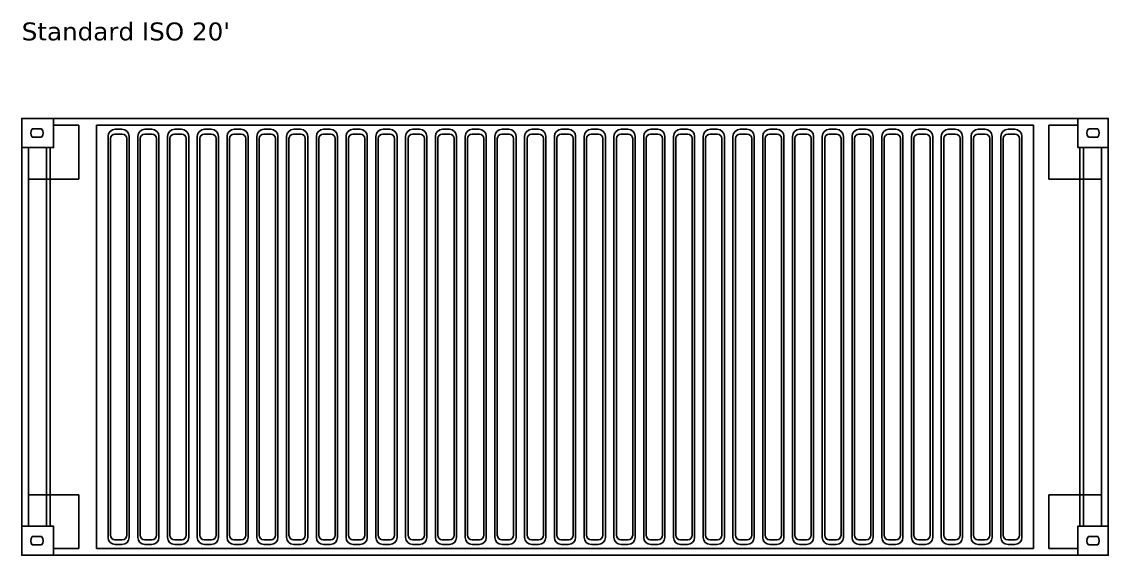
# Model space of a CAD drawing. Header units: millimetres. Extents: x -114891 to -23200, y -66971 to -39451.
# Drawn here: x -70782 to -64724, y -49921 to -46943 of the extents above; entities that cross this region are included whole.
import ezdxf

# ---------------------------------------------------------------- set-up
doc = ezdxf.new("R2010")
doc.units = ezdxf.units.MM
doc.header["$LTSCALE"] = 0.05
doc.layers.add('1', color=7, linetype='Continuous')
doc.layers.add('3', color=7, linetype='Continuous')
doc.layers.add('text', color=7, linetype='Continuous', lineweight=5)
doc.styles.add('Headline', font='Verdana.ttf', dxfattribs={"height": 0.1})

msp = doc.modelspace()

# ---------------------------------------------------------------- linework, layer by layer
at = {"layer": '1'}
for p, q in [((-64724.012, -47483.248), (-70782.012, -47483.248)), ((-70782.012, -47483.248), (-70782.012, -49921.248)), ((-65448.99, -47483.248), (-65410.99, -47483.248)), ((-64724.012, -47483.248), (-64724.012, -49921.248)), ((-70670.888, -47540.748), (-70723.135, -47540.748)), ((-70464.012, -47521.248), (-70604.012, -47521.248)), ((-70464.012, -47821.248), (-70464.012, -47521.248)), ((-70365.512, -47521.248), (-70365.512, -49883.248)), ((-65140.512, -47521.248), (-70365.512, -47521.248)), ((-65140.512, -47521.248), (-65140.512, -49883.248)), ((-64894.012, -47521.248), (-65056.012, -47521.248)), ((-65056.012, -47821.248), (-65056.012, -47521.248)), ((-64835.135, -47540.748), (-64782.888, -47540.748)), ((-70670.888, -47587.593), (-70723.135, -47587.593)), ((-64835.135, -47587.593), (-64782.888, -47587.593)), ((-70744.012, -47645.248), (-70744.012, -49759.248)), ((-70644.012, -47645.248), (-70644.012, -49759.248)), ((-70624.012, -47645.248), (-70624.012, -49759.248)), ((-64882.012, -47645.248), (-64882.012, -49759.248)), ((-64862.012, -47645.248), (-64862.012, -49759.248)), ((-64762.012, -47645.248), (-64762.012, -49759.248)), ((-70464.012, -47821.248), (-70744.012, -47821.248)), ((-64762.012, -47821.248), (-65056.012, -47821.248)), ((-70464.012, -49583.248), (-70744.012, -49583.248)), ((-70464.012, -49583.248), (-70464.012, -49883.248)), ((-64762.012, -49583.248), (-65056.012, -49583.248)), ((-65056.012, -49583.248), (-65056.012, -49883.248)), ((-70670.888, -49816.903), (-70723.135, -49816.903)), ((-64835.135, -49816.903), (-64782.888, -49816.903)), ((-70670.888, -49863.748), (-70723.135, -49863.748)), ((-70464.012, -49883.248), (-70604.012, -49883.248)), ((-65140.512, -49883.248), (-70365.512, -49883.248)), ((-64894.012, -49883.248), (-65056.012, -49883.248)), ((-64835.135, -49863.748), (-64782.888, -49863.748)), ((-64724.012, -49921.248), (-70782.012, -49921.248))]:
    msp.add_line(p, q, dxfattribs=at)
at = {"layer": '1', "elevation": 0, "flags": 128}
for points in [[(-70604.012, -47483.248), (-70604.012, -47645.248), (-70782.012, -47645.248), (-70782.012, -47483.248)], [(-64894.012, -47645.248), (-64894.012, -47483.248), (-64724.012, -47483.248), (-64724.012, -47645.248)], [(-70604.012, -49921.248), (-70604.012, -49759.248), (-70782.012, -49759.248), (-70782.012, -49921.248)], [(-64894.012, -49921.248), (-64894.012, -49759.248), (-64724.012, -49759.248), (-64724.012, -49921.248)]]:
    msp.add_lwpolyline(points, close=True, dxfattribs=at)
at = {"layer": '1'}
for centre, start, end in [((-70697.012, -47564.17), 138.1204528, 221.8795472), ((-70697.012, -47564.17), 318.1204528, 41.8795472), ((-64809.012, -47564.17), 138.1204528, 221.8795472), ((-64809.012, -47564.17), 318.1204528, 41.8795472), ((-70697.012, -49840.325), 138.1204528, 221.8795472), ((-70697.012, -49840.325), 318.1204528, 41.8795472), ((-64809.012, -49840.325), 138.1204528, 221.8795472), ((-64809.012, -49840.325), 318.1204528, 41.8795472)]:
    msp.add_arc(centre, 35.086, start, end, dxfattribs=at)
at = {"layer": '3', "color": 251}
for p, q in [((-70222.964, -47543.248), (-70260.964, -47543.248)), ((-70057.034, -47543.248), (-70095.034, -47543.248)), ((-69891.104, -47543.248), (-69929.104, -47543.248)), ((-69725.173, -47543.248), (-69763.173, -47543.248)), ((-69559.243, -47543.248), (-69597.243, -47543.248)), ((-69393.313, -47543.248), (-69431.313, -47543.248)), ((-69227.383, -47543.248), (-69265.383, -47543.248)), ((-69227.383, -47543.248), (-69265.383, -47543.248)), ((-69061.453, -47543.248), (-69099.453, -47543.248)), ((-68895.523, -47543.248), (-68933.523, -47543.248)), ((-68729.593, -47543.248), (-68767.593, -47543.248)), ((-68563.662, -47543.248), (-68601.662, -47543.248)), ((-68397.732, -47543.248), (-68435.732, -47543.248)), ((-68231.802, -47543.248), (-68269.802, -47543.248)), ((-68231.802, -47543.248), (-68269.802, -47543.248)), ((-68065.872, -47543.248), (-68103.872, -47543.248)), ((-67899.942, -47543.248), (-67937.942, -47543.248)), ((-67772.012, -47543.248), (-67734.012, -47543.248)), ((-67606.082, -47543.248), (-67568.082, -47543.248)), ((-67440.151, -47543.248), (-67402.151, -47543.248)), ((-67274.221, -47543.248), (-67236.221, -47543.248)), ((-67274.221, -47543.248), (-67236.221, -47543.248)), ((-67108.291, -47543.248), (-67070.291, -47543.248)), ((-66942.361, -47543.248), (-66904.361, -47543.248)), ((-66776.431, -47543.248), (-66738.431, -47543.248)), ((-66610.501, -47543.248), (-66572.501, -47543.248)), ((-66444.571, -47543.248), (-66406.571, -47543.248)), ((-66278.64, -47543.248), (-66240.64, -47543.248)), ((-66278.64, -47543.248), (-66240.64, -47543.248)), ((-66112.71, -47543.248), (-66074.71, -47543.248)), ((-65946.78, -47543.248), (-65908.78, -47543.248)), ((-65780.85, -47543.248), (-65742.85, -47543.248)), ((-65614.92, -47543.248), (-65576.92, -47543.248)), ((-65448.99, -47543.248), (-65410.99, -47543.248)), ((-65283.06, -47543.248), (-65245.06, -47543.248)), ((-65283.06, -47543.248), (-65245.06, -47543.248)), ((-70300.964, -47583.248), (-70300.964, -47657.476)), ((-70287.464, -47595.248), (-70287.464, -47657.476)), ((-70221.464, -47570.248), (-70262.464, -47570.248)), ((-70196.464, -47595.248), (-70196.464, -47657.476)), ((-70182.964, -47583.248), (-70182.964, -47657.476)), ((-70135.034, -47583.248), (-70135.034, -47657.476)), ((-70121.534, -47595.248), (-70121.534, -47657.476)), ((-70055.534, -47570.248), (-70096.534, -47570.248)), ((-70030.534, -47595.248), (-70030.534, -47657.476)), ((-70017.034, -47583.248), (-70017.034, -47657.476)), ((-69969.104, -47583.248), (-69969.104, -47657.476)), ((-69955.604, -47595.248), (-69955.604, -47657.476)), ((-69889.604, -47570.248), (-69930.604, -47570.248)), ((-69864.604, -47595.248), (-69864.604, -47657.476)), ((-69851.104, -47583.248), (-69851.104, -47657.476)), ((-69803.173, -47583.248), (-69803.173, -47657.476)), ((-69789.673, -47595.248), (-69789.673, -47657.476)), ((-69723.673, -47570.248), (-69764.673, -47570.248)), ((-69698.673, -47595.248), (-69698.673, -47657.476)), ((-69685.173, -47583.248), (-69685.173, -47657.476)), ((-69637.243, -47583.248), (-69637.243, -47657.476)), ((-69623.743, -47595.248), (-69623.743, -47657.476)), ((-69557.743, -47570.248), (-69598.743, -47570.248)), ((-69532.743, -47595.248), (-69532.743, -47657.476)), ((-69519.243, -47583.248), (-69519.243, -47657.476)), ((-69471.313, -47583.248), (-69471.313, -47657.476)), ((-69457.813, -47595.248), (-69457.813, -47657.476)), ((-69391.813, -47570.248), (-69432.813, -47570.248)), ((-69366.813, -47595.248), (-69366.813, -47657.476)), ((-69353.313, -47583.248), (-69353.313, -47657.476)), ((-69305.383, -47583.248), (-69305.383, -47657.476)), ((-69305.383, -47583.248), (-69305.383, -47657.476)), ((-69291.883, -47595.248), (-69291.883, -47657.476)), ((-69291.883, -47595.248), (-69291.883, -47657.476)), ((-69225.883, -47570.248), (-69266.883, -47570.248)), ((-69225.883, -47570.248), (-69266.883, -47570.248)), ((-69200.883, -47595.248), (-69200.883, -47657.476)), ((-69200.883, -47595.248), (-69200.883, -47657.476)), ((-69187.383, -47583.248), (-69187.383, -47657.476)), ((-69187.383, -47583.248), (-69187.383, -47657.476)), ((-69139.453, -47583.248), (-69139.453, -47657.476)), ((-69125.953, -47595.248), (-69125.953, -47657.476)), ((-69059.953, -47570.248), (-69100.953, -47570.248)), ((-69034.953, -47595.248), (-69034.953, -47657.476)), ((-69021.453, -47583.248), (-69021.453, -47657.476)), ((-68973.523, -47583.248), (-68973.523, -47657.476)), ((-68960.023, -47595.248), (-68960.023, -47657.476)), ((-68894.023, -47570.248), (-68935.023, -47570.248)), ((-68869.023, -47595.248), (-68869.023, -47657.476)), ((-68855.523, -47583.248), (-68855.523, -47657.476)), ((-68807.593, -47583.248), (-68807.593, -47657.476)), ((-68794.093, -47595.248), (-68794.093, -47657.476)), ((-68728.093, -47570.248), (-68769.093, -47570.248)), ((-68703.093, -47595.248), (-68703.093, -47657.476)), ((-68689.593, -47583.248), (-68689.593, -47657.476)), ((-68641.662, -47583.248), (-68641.662, -47657.476)), ((-68628.162, -47595.248), (-68628.162, -47657.476)), ((-68562.162, -47570.248), (-68603.162, -47570.248)), ((-68537.162, -47595.248), (-68537.162, -47657.476)), ((-68523.662, -47583.248), (-68523.662, -47657.476)), ((-68475.732, -47583.248), (-68475.732, -47657.476)), ((-68462.232, -47595.248), (-68462.232, -47657.476)), ((-68396.232, -47570.248), (-68437.232, -47570.248)), ((-68371.232, -47595.248), (-68371.232, -47657.476)), ((-68357.732, -47583.248), (-68357.732, -47657.476)), ((-68309.802, -47583.248), (-68309.802, -47657.476)), ((-68309.802, -47583.248), (-68309.802, -47657.476)), ((-68296.302, -47595.248), (-68296.302, -47657.476)), ((-68296.302, -47595.248), (-68296.302, -47657.476)), ((-68230.302, -47570.248), (-68271.302, -47570.248)), ((-68230.302, -47570.248), (-68271.302, -47570.248)), ((-68205.302, -47595.248), (-68205.302, -47657.476)), ((-68205.302, -47595.248), (-68205.302, -47657.476)), ((-68191.802, -47583.248), (-68191.802, -47657.476)), ((-68191.802, -47583.248), (-68191.802, -47657.476)), ((-68143.872, -47583.248), (-68143.872, -47657.476)), ((-68130.372, -47595.248), (-68130.372, -47657.476)), ((-68064.372, -47570.248), (-68105.372, -47570.248)), ((-68039.372, -47595.248), (-68039.372, -47657.476)), ((-68025.872, -47583.248), (-68025.872, -47657.476)), ((-67977.942, -47583.248), (-67977.942, -47657.476)), ((-67964.442, -47595.248), (-67964.442, -47657.476)), ((-67898.442, -47570.248), (-67939.442, -47570.248)), ((-67873.442, -47595.248), (-67873.442, -47657.476)), ((-67859.942, -47583.248), (-67859.942, -47657.476)), ((-67812.012, -47583.248), (-67812.012, -47657.476)), ((-67798.512, -47595.248), (-67798.512, -47657.476)), ((-67773.512, -47570.248), (-67732.512, -47570.248)), ((-67707.512, -47595.248), (-67707.512, -47657.476)), ((-67694.012, -47583.248), (-67694.012, -47657.476)), ((-67646.082, -47583.248), (-67646.082, -47657.476)), ((-67632.582, -47595.248), (-67632.582, -47657.476)), ((-67607.582, -47570.248), (-67566.582, -47570.248)), ((-67541.582, -47595.248), (-67541.582, -47657.476)), ((-67528.082, -47583.248), (-67528.082, -47657.476)), ((-67480.151, -47583.248), (-67480.151, -47657.476)), ((-67466.651, -47595.248), (-67466.651, -47657.476)), ((-67441.651, -47570.248), (-67400.651, -47570.248)), ((-67375.651, -47595.248), (-67375.651, -47657.476)), ((-67362.151, -47583.248), (-67362.151, -47657.476)), ((-67314.221, -47583.248), (-67314.221, -47657.476)), ((-67314.221, -47583.248), (-67314.221, -47657.476)), ((-67300.721, -47595.248), (-67300.721, -47657.476)), ((-67300.721, -47595.248), (-67300.721, -47657.476)), ((-67275.721, -47570.248), (-67234.721, -47570.248)), ((-67275.721, -47570.248), (-67234.721, -47570.248)), ((-67209.721, -47595.248), (-67209.721, -47657.476)), ((-67209.721, -47595.248), (-67209.721, -47657.476)), ((-67196.221, -47583.248), (-67196.221, -47657.476)), ((-67196.221, -47583.248), (-67196.221, -47657.476)), ((-67148.291, -47583.248), (-67148.291, -47657.476)), ((-67134.791, -47595.248), (-67134.791, -47657.476)), ((-67109.791, -47570.248), (-67068.791, -47570.248)), ((-67043.791, -47595.248), (-67043.791, -47657.476)), ((-67030.291, -47583.248), (-67030.291, -47657.476)), ((-66982.361, -47583.248), (-66982.361, -47657.476)), ((-66968.861, -47595.248), (-66968.861, -47657.476)), ((-66943.861, -47570.248), (-66902.861, -47570.248)), ((-66877.861, -47595.248), (-66877.861, -47657.476)), ((-66864.361, -47583.248), (-66864.361, -47657.476)), ((-66816.431, -47583.248), (-66816.431, -47657.476)), ((-66802.931, -47595.248), (-66802.931, -47657.476)), ((-66777.931, -47570.248), (-66736.931, -47570.248)), ((-66711.931, -47595.248), (-66711.931, -47657.476)), ((-66698.431, -47583.248), (-66698.431, -47657.476)), ((-66650.501, -47583.248), (-66650.501, -47657.476)), ((-66637.001, -47595.248), (-66637.001, -47657.476)), ((-66612.001, -47570.248), (-66571.001, -47570.248)), ((-66546.001, -47595.248), (-66546.001, -47657.476)), ((-66532.501, -47583.248), (-66532.501, -47657.476)), ((-66484.571, -47583.248), (-66484.571, -47657.476)), ((-66471.071, -47595.248), (-66471.071, -47657.476)), ((-66446.071, -47570.248), (-66405.071, -47570.248)), ((-66380.071, -47595.248), (-66380.071, -47657.476)), ((-66366.571, -47583.248), (-66366.571, -47657.476)), ((-66318.64, -47583.248), (-66318.64, -47657.476)), ((-66318.64, -47583.248), (-66318.64, -47657.476)), ((-66305.14, -47595.248), (-66305.14, -47657.476)), ((-66305.14, -47595.248), (-66305.14, -47657.476)), ((-66280.14, -47570.248), (-66239.14, -47570.248)), ((-66280.14, -47570.248), (-66239.14, -47570.248)), ((-66214.14, -47595.248), (-66214.14, -47657.476)), ((-66214.14, -47595.248), (-66214.14, -47657.476)), ((-66200.64, -47583.248), (-66200.64, -47657.476)), ((-66200.64, -47583.248), (-66200.64, -47657.476)), ((-66152.71, -47583.248), (-66152.71, -47657.476)), ((-66139.21, -47595.248), (-66139.21, -47657.476)), ((-66114.21, -47570.248), (-66073.21, -47570.248)), ((-66048.21, -47595.248), (-66048.21, -47657.476)), ((-66034.71, -47583.248), (-66034.71, -47657.476)), ((-65986.78, -47583.248), (-65986.78, -47657.476)), ((-65973.28, -47595.248), (-65973.28, -47657.476)), ((-65948.28, -47570.248), (-65907.28, -47570.248)), ((-65882.28, -47595.248), (-65882.28, -47657.476)), ((-65868.78, -47583.248), (-65868.78, -47657.476)), ((-65820.85, -47583.248), (-65820.85, -47657.476)), ((-65807.35, -47595.248), (-65807.35, -47657.476)), ((-65782.35, -47570.248), (-65741.35, -47570.248)), ((-65716.35, -47595.248), (-65716.35, -47657.476)), ((-65702.85, -47583.248), (-65702.85, -47657.476)), ((-65654.92, -47583.248), (-65654.92, -47657.476)), ((-65641.42, -47595.248), (-65641.42, -47657.476)), ((-65616.42, -47570.248), (-65575.42, -47570.248)), ((-65550.42, -47595.248), (-65550.42, -47657.476)), ((-65536.92, -47583.248), (-65536.92, -47657.476)), ((-65488.99, -47583.248), (-65488.99, -47657.476)), ((-65475.49, -47595.248), (-65475.49, -47657.476)), ((-65450.49, -47570.248), (-65409.49, -47570.248)), ((-65384.49, -47595.248), (-65384.49, -47657.476)), ((-65370.99, -47583.248), (-65370.99, -47657.476)), ((-65323.06, -47583.248), (-65323.06, -47657.476)), ((-65309.56, -47595.248), (-65309.56, -47657.476)), ((-65284.56, -47570.248), (-65243.56, -47570.248)), ((-65218.56, -47595.248), (-65218.56, -47657.476)), ((-65205.06, -47583.248), (-65205.06, -47657.476)), ((-70300.964, -49747.019), (-70300.964, -47657.476)), ((-70287.464, -49747.019), (-70287.464, -47657.476)), ((-70196.464, -49747.019), (-70196.464, -47657.476)), ((-70182.964, -49747.019), (-70182.964, -47657.476)), ((-70135.034, -49747.019), (-70135.034, -47657.476)), ((-70121.534, -49747.019), (-70121.534, -47657.476)), ((-70030.534, -49747.019), (-70030.534, -47657.476)), ((-70017.034, -49747.019), (-70017.034, -47657.476)), ((-69969.104, -49747.019), (-69969.104, -47657.476)), ((-69955.604, -49747.019), (-69955.604, -47657.476)), ((-69864.604, -49747.019), (-69864.604, -47657.476)), ((-69851.104, -49747.019), (-69851.104, -47657.476)), ((-69803.173, -49747.019), (-69803.173, -47657.476)), ((-69789.673, -49747.019), (-69789.673, -47657.476)), ((-69698.673, -49747.019), (-69698.673, -47657.476)), ((-69685.173, -49747.019), (-69685.173, -47657.476)), ((-69637.243, -49747.019), (-69637.243, -47657.476)), ((-69623.743, -49747.019), (-69623.743, -47657.476)), ((-69532.743, -49747.019), (-69532.743, -47657.476)), ((-69519.243, -49747.019), (-69519.243, -47657.476)), ((-69471.313, -49747.019), (-69471.313, -47657.476)), ((-69457.813, -49747.019), (-69457.813, -47657.476)), ((-69366.813, -49747.019), (-69366.813, -47657.476)), ((-69353.313, -49747.019), (-69353.313, -47657.476)), ((-69305.383, -49747.019), (-69305.383, -47657.476)), ((-69305.383, -49747.019), (-69305.383, -47657.476)), ((-69291.883, -49747.019), (-69291.883, -47657.476)), ((-69291.883, -49747.019), (-69291.883, -47657.476)), ((-69200.883, -49747.019), (-69200.883, -47657.476)), ((-69200.883, -49747.019), (-69200.883, -47657.476)), ((-69187.383, -49747.019), (-69187.383, -47657.476)), ((-69187.383, -49747.019), (-69187.383, -47657.476)), ((-69139.453, -49747.019), (-69139.453, -47657.476)), ((-69125.953, -49747.019), (-69125.953, -47657.476)), ((-69034.953, -49747.019), (-69034.953, -47657.476)), ((-69021.453, -49747.019), (-69021.453, -47657.476)), ((-68973.523, -49747.019), (-68973.523, -47657.476)), ((-68960.023, -49747.019), (-68960.023, -47657.476)), ((-68869.023, -49747.019), (-68869.023, -47657.476)), ((-68855.523, -49747.019), (-68855.523, -47657.476)), ((-68807.593, -49747.019), (-68807.593, -47657.476)), ((-68794.093, -49747.019), (-68794.093, -47657.476)), ((-68703.093, -49747.019), (-68703.093, -47657.476)), ((-68689.593, -49747.019), (-68689.593, -47657.476)), ((-68641.662, -49747.019), (-68641.662, -47657.476)), ((-68628.162, -49747.019), (-68628.162, -47657.476)), ((-68537.162, -49747.019), (-68537.162, -47657.476)), ((-68523.662, -49747.019), (-68523.662, -47657.476)), ((-68475.732, -49747.019), (-68475.732, -47657.476)), ((-68462.232, -49747.019), (-68462.232, -47657.476)), ((-68371.232, -49747.019), (-68371.232, -47657.476)), ((-68357.732, -49747.019), (-68357.732, -47657.476)), ((-68309.802, -49747.019), (-68309.802, -47657.476)), ((-68309.802, -49747.019), (-68309.802, -47657.476)), ((-68296.302, -49747.019), (-68296.302, -47657.476)), ((-68296.302, -49747.019), (-68296.302, -47657.476)), ((-68205.302, -49747.019), (-68205.302, -47657.476)), ((-68205.302, -49747.019), (-68205.302, -47657.476)), ((-68191.802, -49747.019), (-68191.802, -47657.476)), ((-68191.802, -49747.019), (-68191.802, -47657.476)), ((-68143.872, -49747.019), (-68143.872, -47657.476)), ((-68130.372, -49747.019), (-68130.372, -47657.476)), ((-68039.372, -49747.019), (-68039.372, -47657.476)), ((-68025.872, -49747.019), (-68025.872, -47657.476)), ((-67977.942, -49747.019), (-67977.942, -47657.476)), ((-67964.442, -49747.019), (-67964.442, -47657.476)), ((-67873.442, -49747.019), (-67873.442, -47657.476)), ((-67859.942, -49747.019), (-67859.942, -47657.476)), ((-67812.012, -49747.019), (-67812.012, -47657.476)), ((-67798.512, -49747.019), (-67798.512, -47657.476)), ((-67707.512, -49747.019), (-67707.512, -47657.476)), ((-67694.012, -49747.019), (-67694.012, -47657.476)), ((-67646.082, -49747.019), (-67646.082, -47657.476)), ((-67632.582, -49747.019), (-67632.582, -47657.476)), ((-67541.582, -49747.019), (-67541.582, -47657.476)), ((-67528.082, -49747.019), (-67528.082, -47657.476)), ((-67480.151, -49747.019), (-67480.151, -47657.476)), ((-67466.651, -49747.019), (-67466.651, -47657.476)), ((-67375.651, -49747.019), (-67375.651, -47657.476)), ((-67362.151, -49747.019), (-67362.151, -47657.476)), ((-67314.221, -49747.019), (-67314.221, -47657.476)), ((-67314.221, -49747.019), (-67314.221, -47657.476)), ((-67300.721, -49747.019), (-67300.721, -47657.476)), ((-67300.721, -49747.019), (-67300.721, -47657.476)), ((-67209.721, -49747.019), (-67209.721, -47657.476)), ((-67209.721, -49747.019), (-67209.721, -47657.476)), ((-67196.221, -49747.019), (-67196.221, -47657.476)), ((-67196.221, -49747.019), (-67196.221, -47657.476)), ((-67148.291, -49747.019), (-67148.291, -47657.476)), ((-67134.791, -49747.019), (-67134.791, -47657.476)), ((-67043.791, -49747.019), (-67043.791, -47657.476)), ((-67030.291, -49747.019), (-67030.291, -47657.476)), ((-66982.361, -49747.019), (-66982.361, -47657.476)), ((-66968.861, -49747.019), (-66968.861, -47657.476)), ((-66877.861, -49747.019), (-66877.861, -47657.476)), ((-66864.361, -49747.019), (-66864.361, -47657.476)), ((-66816.431, -49747.019), (-66816.431, -47657.476)), ((-66802.931, -49747.019), (-66802.931, -47657.476)), ((-66711.931, -49747.019), (-66711.931, -47657.476)), ((-66698.431, -49747.019), (-66698.431, -47657.476)), ((-66650.501, -49747.019), (-66650.501, -47657.476)), ((-66637.001, -49747.019), (-66637.001, -47657.476)), ((-66546.001, -49747.019), (-66546.001, -47657.476)), ((-66532.501, -49747.019), (-66532.501, -47657.476)), ((-66484.571, -49747.019), (-66484.571, -47657.476)), ((-66471.071, -49747.019), (-66471.071, -47657.476)), ((-66380.071, -49747.019), (-66380.071, -47657.476)), ((-66366.571, -49747.019), (-66366.571, -47657.476)), ((-66318.64, -49747.019), (-66318.64, -47657.476)), ((-66318.64, -49747.019), (-66318.64, -47657.476)), ((-66305.14, -49747.019), (-66305.14, -47657.476)), ((-66305.14, -49747.019), (-66305.14, -47657.476)), ((-66214.14, -49747.019), (-66214.14, -47657.476)), ((-66214.14, -49747.019), (-66214.14, -47657.476)), ((-66200.64, -49747.019), (-66200.64, -47657.476)), ((-66200.64, -49747.019), (-66200.64, -47657.476)), ((-66152.71, -49747.019), (-66152.71, -47657.476)), ((-66139.21, -49747.019), (-66139.21, -47657.476)), ((-66048.21, -49747.019), (-66048.21, -47657.476)), ((-66034.71, -49747.019), (-66034.71, -47657.476)), ((-65986.78, -49747.019), (-65986.78, -47657.476)), ((-65973.28, -49747.019), (-65973.28, -47657.476)), ((-65882.28, -49747.019), (-65882.28, -47657.476)), ((-65868.78, -49747.019), (-65868.78, -47657.476)), ((-65820.85, -49747.019), (-65820.85, -47657.476)), ((-65807.35, -49747.019), (-65807.35, -47657.476)), ((-65716.35, -49747.019), (-65716.35, -47657.476)), ((-65702.85, -49747.019), (-65702.85, -47657.476)), ((-65654.92, -49747.019), (-65654.92, -47657.476)), ((-65641.42, -49747.019), (-65641.42, -47657.476)), ((-65550.42, -49747.019), (-65550.42, -47657.476)), ((-65536.92, -49747.019), (-65536.92, -47657.476)), ((-65488.99, -49747.019), (-65488.99, -47657.476)), ((-65475.49, -49747.019), (-65475.49, -47657.476)), ((-65384.49, -49747.019), (-65384.49, -47657.476)), ((-65370.99, -49747.019), (-65370.99, -47657.476)), ((-65323.06, -49747.019), (-65323.06, -47657.476)), ((-65309.56, -49747.019), (-65309.56, -47657.476)), ((-65218.56, -49747.019), (-65218.56, -47657.476)), ((-65205.06, -49747.019), (-65205.06, -47657.476)), ((-70300.964, -49821.248), (-70300.964, -49747.019)), ((-70287.464, -49809.248), (-70287.464, -49747.019)), ((-70196.464, -49809.248), (-70196.464, -49747.019)), ((-70182.964, -49821.248), (-70182.964, -49747.019)), ((-70135.034, -49821.248), (-70135.034, -49747.019)), ((-70121.534, -49809.248), (-70121.534, -49747.019)), ((-70030.534, -49809.248), (-70030.534, -49747.019)), ((-70017.034, -49821.248), (-70017.034, -49747.019)), ((-69969.104, -49821.248), (-69969.104, -49747.019)), ((-69955.604, -49809.248), (-69955.604, -49747.019)), ((-69864.604, -49809.248), (-69864.604, -49747.019)), ((-69851.104, -49821.248), (-69851.104, -49747.019)), ((-69803.173, -49821.248), (-69803.173, -49747.019)), ((-69789.673, -49809.248), (-69789.673, -49747.019)), ((-69698.673, -49809.248), (-69698.673, -49747.019)), ((-69685.173, -49821.248), (-69685.173, -49747.019)), ((-69637.243, -49821.248), (-69637.243, -49747.019)), ((-69623.743, -49809.248), (-69623.743, -49747.019)), ((-69532.743, -49809.248), (-69532.743, -49747.019)), ((-69519.243, -49821.248), (-69519.243, -49747.019)), ((-69471.313, -49821.248), (-69471.313, -49747.019)), ((-69457.813, -49809.248), (-69457.813, -49747.019)), ((-69366.813, -49809.248), (-69366.813, -49747.019)), ((-69353.313, -49821.248), (-69353.313, -49747.019)), ((-69305.383, -49821.248), (-69305.383, -49747.019)), ((-69305.383, -49821.248), (-69305.383, -49747.019)), ((-69291.883, -49809.248), (-69291.883, -49747.019)), ((-69291.883, -49809.248), (-69291.883, -49747.019)), ((-69200.883, -49809.248), (-69200.883, -49747.019)), ((-69200.883, -49809.248), (-69200.883, -49747.019)), ((-69187.383, -49821.248), (-69187.383, -49747.019)), ((-69187.383, -49821.248), (-69187.383, -49747.019)), ((-69139.453, -49821.248), (-69139.453, -49747.019)), ((-69125.953, -49809.248), (-69125.953, -49747.019)), ((-69034.953, -49809.248), (-69034.953, -49747.019)), ((-69021.453, -49821.248), (-69021.453, -49747.019)), ((-68973.523, -49821.248), (-68973.523, -49747.019)), ((-68960.023, -49809.248), (-68960.023, -49747.019)), ((-68869.023, -49809.248), (-68869.023, -49747.019)), ((-68855.523, -49821.248), (-68855.523, -49747.019)), ((-68807.593, -49821.248), (-68807.593, -49747.019)), ((-68794.093, -49809.248), (-68794.093, -49747.019)), ((-68703.093, -49809.248), (-68703.093, -49747.019)), ((-68689.593, -49821.248), (-68689.593, -49747.019)), ((-68641.662, -49821.248), (-68641.662, -49747.019)), ((-68628.162, -49809.248), (-68628.162, -49747.019)), ((-68537.162, -49809.248), (-68537.162, -49747.019)), ((-68523.662, -49821.248), (-68523.662, -49747.019)), ((-68475.732, -49821.248), (-68475.732, -49747.019)), ((-68462.232, -49809.248), (-68462.232, -49747.019)), ((-68371.232, -49809.248), (-68371.232, -49747.019)), ((-68357.732, -49821.248), (-68357.732, -49747.019)), ((-68309.802, -49821.248), (-68309.802, -49747.019)), ((-68309.802, -49821.248), (-68309.802, -49747.019)), ((-68296.302, -49809.248), (-68296.302, -49747.019)), ((-68296.302, -49809.248), (-68296.302, -49747.019)), ((-68205.302, -49809.248), (-68205.302, -49747.019)), ((-68205.302, -49809.248), (-68205.302, -49747.019)), ((-68191.802, -49821.248), (-68191.802, -49747.019)), ((-68191.802, -49821.248), (-68191.802, -49747.019)), ((-68143.872, -49821.248), (-68143.872, -49747.019)), ((-68130.372, -49809.248), (-68130.372, -49747.019)), ((-68039.372, -49809.248), (-68039.372, -49747.019)), ((-68025.872, -49821.248), (-68025.872, -49747.019)), ((-67977.942, -49821.248), (-67977.942, -49747.019)), ((-67964.442, -49809.248), (-67964.442, -49747.019)), ((-67873.442, -49809.248), (-67873.442, -49747.019)), ((-67859.942, -49821.248), (-67859.942, -49747.019)), ((-67812.012, -49821.248), (-67812.012, -49747.019)), ((-67798.512, -49809.248), (-67798.512, -49747.019)), ((-67707.512, -49809.248), (-67707.512, -49747.019)), ((-67694.012, -49821.248), (-67694.012, -49747.019)), ((-67646.082, -49821.248), (-67646.082, -49747.019)), ((-67632.582, -49809.248), (-67632.582, -49747.019)), ((-67541.582, -49809.248), (-67541.582, -49747.019)), ((-67528.082, -49821.248), (-67528.082, -49747.019)), ((-67480.151, -49821.248), (-67480.151, -49747.019)), ((-67466.651, -49809.248), (-67466.651, -49747.019)), ((-67375.651, -49809.248), (-67375.651, -49747.019)), ((-67362.151, -49821.248), (-67362.151, -49747.019)), ((-67314.221, -49821.248), (-67314.221, -49747.019)), ((-67314.221, -49821.248), (-67314.221, -49747.019)), ((-67300.721, -49809.248), (-67300.721, -49747.019)), ((-67300.721, -49809.248), (-67300.721, -49747.019)), ((-67209.721, -49809.248), (-67209.721, -49747.019)), ((-67209.721, -49809.248), (-67209.721, -49747.019)), ((-67196.221, -49821.248), (-67196.221, -49747.019)), ((-67196.221, -49821.248), (-67196.221, -49747.019)), ((-67148.291, -49821.248), (-67148.291, -49747.019)), ((-67134.791, -49809.248), (-67134.791, -49747.019)), ((-67043.791, -49809.248), (-67043.791, -49747.019)), ((-67030.291, -49821.248), (-67030.291, -49747.019)), ((-66982.361, -49821.248), (-66982.361, -49747.019)), ((-66968.861, -49809.248), (-66968.861, -49747.019)), ((-66877.861, -49809.248), (-66877.861, -49747.019)), ((-66864.361, -49821.248), (-66864.361, -49747.019)), ((-66816.431, -49821.248), (-66816.431, -49747.019)), ((-66802.931, -49809.248), (-66802.931, -49747.019)), ((-66711.931, -49809.248), (-66711.931, -49747.019)), ((-66698.431, -49821.248), (-66698.431, -49747.019)), ((-66650.501, -49821.248), (-66650.501, -49747.019)), ((-66637.001, -49809.248), (-66637.001, -49747.019)), ((-66546.001, -49809.248), (-66546.001, -49747.019)), ((-66532.501, -49821.248), (-66532.501, -49747.019)), ((-66484.571, -49821.248), (-66484.571, -49747.019)), ((-66471.071, -49809.248), (-66471.071, -49747.019)), ((-66380.071, -49809.248), (-66380.071, -49747.019)), ((-66366.571, -49821.248), (-66366.571, -49747.019)), ((-66318.64, -49821.248), (-66318.64, -49747.019)), ((-66318.64, -49821.248), (-66318.64, -49747.019)), ((-66305.14, -49809.248), (-66305.14, -49747.019)), ((-66305.14, -49809.248), (-66305.14, -49747.019)), ((-66214.14, -49809.248), (-66214.14, -49747.019)), ((-66214.14, -49809.248), (-66214.14, -49747.019)), ((-66200.64, -49821.248), (-66200.64, -49747.019)), ((-66200.64, -49821.248), (-66200.64, -49747.019)), ((-66152.71, -49821.248), (-66152.71, -49747.019)), ((-66139.21, -49809.248), (-66139.21, -49747.019)), ((-66048.21, -49809.248), (-66048.21, -49747.019)), ((-66034.71, -49821.248), (-66034.71, -49747.019)), ((-65986.78, -49821.248), (-65986.78, -49747.019)), ((-65973.28, -49809.248), (-65973.28, -49747.019)), ((-65882.28, -49809.248), (-65882.28, -49747.019)), ((-65868.78, -49821.248), (-65868.78, -49747.019)), ((-65820.85, -49821.248), (-65820.85, -49747.019)), ((-65807.35, -49809.248), (-65807.35, -49747.019)), ((-65716.35, -49809.248), (-65716.35, -49747.019)), ((-65702.85, -49821.248), (-65702.85, -49747.019)), ((-65654.92, -49821.248), (-65654.92, -49747.019)), ((-65641.42, -49809.248), (-65641.42, -49747.019)), ((-65550.42, -49809.248), (-65550.42, -49747.019)), ((-65536.92, -49821.248), (-65536.92, -49747.019)), ((-65488.99, -49821.248), (-65488.99, -49747.019)), ((-65475.49, -49809.248), (-65475.49, -49747.019)), ((-65384.49, -49809.248), (-65384.49, -49747.019)), ((-65370.99, -49821.248), (-65370.99, -49747.019)), ((-65323.06, -49821.248), (-65323.06, -49747.019)), ((-65309.56, -49809.248), (-65309.56, -49747.019)), ((-65218.56, -49809.248), (-65218.56, -49747.019)), ((-65205.06, -49821.248), (-65205.06, -49747.019)), ((-70221.464, -49834.248), (-70262.464, -49834.248)), ((-70055.534, -49834.248), (-70096.534, -49834.248)), ((-69889.604, -49834.248), (-69930.604, -49834.248)), ((-69723.673, -49834.248), (-69764.673, -49834.248)), ((-69557.743, -49834.248), (-69598.743, -49834.248)), ((-69391.813, -49834.248), (-69432.813, -49834.248)), ((-69225.883, -49834.248), (-69266.883, -49834.248)), ((-69225.883, -49834.248), (-69266.883, -49834.248)), ((-69059.953, -49834.248), (-69100.953, -49834.248)), ((-68894.023, -49834.248), (-68935.023, -49834.248)), ((-68728.093, -49834.248), (-68769.093, -49834.248)), ((-68562.162, -49834.248), (-68603.162, -49834.248)), ((-68396.232, -49834.248), (-68437.232, -49834.248)), ((-68230.302, -49834.248), (-68271.302, -49834.248)), ((-68230.302, -49834.248), (-68271.302, -49834.248)), ((-68064.372, -49834.248), (-68105.372, -49834.248)), ((-67898.442, -49834.248), (-67939.442, -49834.248)), ((-67773.512, -49834.248), (-67732.512, -49834.248)), ((-67607.582, -49834.248), (-67566.582, -49834.248)), ((-67441.651, -49834.248), (-67400.651, -49834.248)), ((-67275.721, -49834.248), (-67234.721, -49834.248)), ((-67275.721, -49834.248), (-67234.721, -49834.248)), ((-67109.791, -49834.248), (-67068.791, -49834.248)), ((-66943.861, -49834.248), (-66902.861, -49834.248)), ((-66777.931, -49834.248), (-66736.931, -49834.248)), ((-66612.001, -49834.248), (-66571.001, -49834.248)), ((-66446.071, -49834.248), (-66405.071, -49834.248)), ((-66280.14, -49834.248), (-66239.14, -49834.248)), ((-66280.14, -49834.248), (-66239.14, -49834.248)), ((-66114.21, -49834.248), (-66073.21, -49834.248)), ((-65948.28, -49834.248), (-65907.28, -49834.248)), ((-65782.35, -49834.248), (-65741.35, -49834.248)), ((-65616.42, -49834.248), (-65575.42, -49834.248)), ((-65450.49, -49834.248), (-65409.49, -49834.248)), ((-65284.56, -49834.248), (-65243.56, -49834.248)), ((-70222.964, -49861.248), (-70260.964, -49861.248)), ((-70057.034, -49861.248), (-70095.034, -49861.248)), ((-69891.104, -49861.248), (-69929.104, -49861.248)), ((-69725.173, -49861.248), (-69763.173, -49861.248)), ((-69559.243, -49861.248), (-69597.243, -49861.248)), ((-69393.313, -49861.248), (-69431.313, -49861.248)), ((-69227.383, -49861.248), (-69265.383, -49861.248)), ((-69227.383, -49861.248), (-69265.383, -49861.248)), ((-69061.453, -49861.248), (-69099.453, -49861.248)), ((-68895.523, -49861.248), (-68933.523, -49861.248)), ((-68729.593, -49861.248), (-68767.593, -49861.248)), ((-68563.662, -49861.248), (-68601.662, -49861.248)), ((-68397.732, -49861.248), (-68435.732, -49861.248)), ((-68231.802, -49861.248), (-68269.802, -49861.248)), ((-68231.802, -49861.248), (-68269.802, -49861.248)), ((-68065.872, -49861.248), (-68103.872, -49861.248)), ((-67899.942, -49861.248), (-67937.942, -49861.248)), ((-67772.012, -49861.248), (-67734.012, -49861.248)), ((-67606.082, -49861.248), (-67568.082, -49861.248)), ((-67440.151, -49861.248), (-67402.151, -49861.248)), ((-67274.221, -49861.248), (-67236.221, -49861.248)), ((-67274.221, -49861.248), (-67236.221, -49861.248)), ((-67108.291, -49861.248), (-67070.291, -49861.248)), ((-66942.361, -49861.248), (-66904.361, -49861.248)), ((-66776.431, -49861.248), (-66738.431, -49861.248)), ((-66610.501, -49861.248), (-66572.501, -49861.248)), ((-66444.571, -49861.248), (-66406.571, -49861.248)), ((-66278.64, -49861.248), (-66240.64, -49861.248)), ((-66278.64, -49861.248), (-66240.64, -49861.248)), ((-66112.71, -49861.248), (-66074.71, -49861.248)), ((-65946.78, -49861.248), (-65908.78, -49861.248)), ((-65780.85, -49861.248), (-65742.85, -49861.248)), ((-65614.92, -49861.248), (-65576.92, -49861.248)), ((-65448.99, -49861.248), (-65410.99, -49861.248)), ((-65283.06, -49861.248), (-65245.06, -49861.248)), ((-65283.06, -49861.248), (-65245.06, -49861.248))]:
    msp.add_line(p, q, dxfattribs=at)
for centre, radius, start, end in [((-70260.964, -47583.248), 40, 90, 180), ((-70222.964, -47583.248), 40, 0, 90), ((-70095.034, -47583.248), 40, 90, 180), ((-70057.034, -47583.248), 40, 0, 90), ((-69929.104, -47583.248), 40, 90, 180), ((-69891.104, -47583.248), 40, 0, 90), ((-69763.173, -47583.248), 40, 90, 180), ((-69725.173, -47583.248), 40, 0, 90), ((-69597.243, -47583.248), 40, 90, 180), ((-69559.243, -47583.248), 40, 0, 90), ((-69431.313, -47583.248), 40, 90, 180), ((-69393.313, -47583.248), 40, 0, 90), ((-69265.383, -47583.248), 40, 90, 180), ((-69265.383, -47583.248), 40, 90, 180), ((-69227.383, -47583.248), 40, 0, 90), ((-69227.383, -47583.248), 40, 0, 90), ((-69099.453, -47583.248), 40, 90, 180), ((-69061.453, -47583.248), 40, 0, 90), ((-68933.523, -47583.248), 40, 90, 180), ((-68895.523, -47583.248), 40, 0, 90), ((-68767.593, -47583.248), 40, 90, 180), ((-68729.593, -47583.248), 40, 0, 90), ((-68601.662, -47583.248), 40, 90, 180), ((-68563.662, -47583.248), 40, 0, 90), ((-68435.732, -47583.248), 40, 90, 180), ((-68397.732, -47583.248), 40, 0, 90), ((-68269.802, -47583.248), 40, 90, 180), ((-68269.802, -47583.248), 40, 90, 180), ((-68231.802, -47583.248), 40, 0, 90), ((-68231.802, -47583.248), 40, 0, 90), ((-68103.872, -47583.248), 40, 90, 180), ((-68065.872, -47583.248), 40, 0, 90), ((-67937.942, -47583.248), 40, 90, 180), ((-67899.942, -47583.248), 40, 0, 90), ((-67772.012, -47583.248), 40, 90, 180), ((-67734.012, -47583.248), 40, 0, 90), ((-67606.082, -47583.248), 40, 90, 180), ((-67568.082, -47583.248), 40, 0, 90), ((-67440.151, -47583.248), 40, 90, 180), ((-67402.151, -47583.248), 40, 0, 90), ((-67274.221, -47583.248), 40, 90, 180), ((-67274.221, -47583.248), 40, 90, 180), ((-67236.221, -47583.248), 40, 0, 90), ((-67236.221, -47583.248), 40, 0, 90), ((-67108.291, -47583.248), 40, 90, 180), ((-67070.291, -47583.248), 40, 0, 90), ((-66942.361, -47583.248), 40, 90, 180), ((-66904.361, -47583.248), 40, 0, 90), ((-66776.431, -47583.248), 40, 90, 180), ((-66738.431, -47583.248), 40, 0, 90), ((-66610.501, -47583.248), 40, 90, 180), ((-66572.501, -47583.248), 40, 0, 90), ((-66444.571, -47583.248), 40, 90, 180), ((-66406.571, -47583.248), 40, 0, 90), ((-66278.64, -47583.248), 40, 90, 180), ((-66278.64, -47583.248), 40, 90, 180), ((-66240.64, -47583.248), 40, 0, 90), ((-66240.64, -47583.248), 40, 0, 90), ((-66112.71, -47583.248), 40, 90, 180), ((-66074.71, -47583.248), 40, 0, 90), ((-65946.78, -47583.248), 40, 90, 180), ((-65908.78, -47583.248), 40, 0, 90), ((-65780.85, -47583.248), 40, 90, 180), ((-65742.85, -47583.248), 40, 0, 90), ((-65614.92, -47583.248), 40, 90, 180), ((-65576.92, -47583.248), 40, 0, 90), ((-65448.99, -47583.248), 40, 90, 180), ((-65410.99, -47583.248), 40, 0, 90), ((-65283.06, -47583.248), 40, 90, 180), ((-65245.06, -47583.248), 40, 0, 90), ((-70262.464, -47595.248), 25, 90, 180), ((-70221.464, -47595.248), 25, 0, 90), ((-70096.534, -47595.248), 25, 90, 180), ((-70055.534, -47595.248), 25, 0, 90), ((-69930.604, -47595.248), 25, 90, 180), ((-69889.604, -47595.248), 25, 0, 90), ((-69764.673, -47595.248), 25, 90, 180), ((-69723.673, -47595.248), 25, 0, 90), ((-69598.743, -47595.248), 25, 90, 180), ((-69557.743, -47595.248), 25, 0, 90), ((-69432.813, -47595.248), 25, 90, 180), ((-69391.813, -47595.248), 25, 0, 90), ((-69266.883, -47595.248), 25, 90, 180), ((-69266.883, -47595.248), 25, 90, 180), ((-69225.883, -47595.248), 25, 0, 90), ((-69225.883, -47595.248), 25, 0, 90), ((-69100.953, -47595.248), 25, 90, 180), ((-69059.953, -47595.248), 25, 0, 90), ((-68935.023, -47595.248), 25, 90, 180), ((-68894.023, -47595.248), 25, 0, 90), ((-68769.093, -47595.248), 25, 90, 180), ((-68728.093, -47595.248), 25, 0, 90), ((-68603.162, -47595.248), 25, 90, 180), ((-68562.162, -47595.248), 25, 0, 90), ((-68437.232, -47595.248), 25, 90, 180), ((-68396.232, -47595.248), 25, 0, 90), ((-68271.302, -47595.248), 25, 90, 180), ((-68271.302, -47595.248), 25, 90, 180), ((-68230.302, -47595.248), 25, 0, 90), ((-68230.302, -47595.248), 25, 0, 90), ((-68105.372, -47595.248), 25, 90, 180), ((-68064.372, -47595.248), 25, 0, 90), ((-67939.442, -47595.248), 25, 90, 180), ((-67898.442, -47595.248), 25, 0, 90), ((-67773.512, -47595.248), 25, 90, 180), ((-67732.512, -47595.248), 25, 0, 90), ((-67607.582, -47595.248), 25, 90, 180), ((-67566.582, -47595.248), 25, 0, 90), ((-67441.651, -47595.248), 25, 90, 180), ((-67400.651, -47595.248), 25, 0, 90), ((-67275.721, -47595.248), 25, 90, 180), ((-67275.721, -47595.248), 25, 90, 180), ((-67234.721, -47595.248), 25, 0, 90), ((-67234.721, -47595.248), 25, 0, 90), ((-67109.791, -47595.248), 25, 90, 180), ((-67068.791, -47595.248), 25, 0, 90), ((-66943.861, -47595.248), 25, 90, 180), ((-66902.861, -47595.248), 25, 0, 90), ((-66777.931, -47595.248), 25, 90, 180), ((-66736.931, -47595.248), 25, 0, 90), ((-66612.001, -47595.248), 25, 90, 180), ((-66571.001, -47595.248), 25, 0, 90), ((-66446.071, -47595.248), 25, 90, 180), ((-66405.071, -47595.248), 25, 0, 90), ((-66280.14, -47595.248), 25, 90, 180), ((-66280.14, -47595.248), 25, 90, 180), ((-66239.14, -47595.248), 25, 0, 90), ((-66239.14, -47595.248), 25, 0, 90), ((-66114.21, -47595.248), 25, 90, 180), ((-66073.21, -47595.248), 25, 0, 90), ((-65948.28, -47595.248), 25, 90, 180), ((-65907.28, -47595.248), 25, 0, 90), ((-65782.35, -47595.248), 25, 90, 180), ((-65741.35, -47595.248), 25, 0, 90), ((-65616.42, -47595.248), 25, 90, 180), ((-65575.42, -47595.248), 25, 0, 90), ((-65450.49, -47595.248), 25, 90, 180), ((-65409.49, -47595.248), 25, 0, 90), ((-65284.56, -47595.248), 25, 90, 180), ((-65243.56, -47595.248), 25, 0, 90), ((-70260.964, -49821.248), 40, 180, 270), ((-70262.464, -49809.248), 25, 180, 270), ((-70222.964, -49821.248), 40, 270, 0), ((-70221.464, -49809.248), 25, 270, 0), ((-70095.034, -49821.248), 40, 180, 270), ((-70096.534, -49809.248), 25, 180, 270), ((-70057.034, -49821.248), 40, 270, 0), ((-70055.534, -49809.248), 25, 270, 0), ((-69929.104, -49821.248), 40, 180, 270), ((-69930.604, -49809.248), 25, 180, 270), ((-69891.104, -49821.248), 40, 270, 0), ((-69889.604, -49809.248), 25, 270, 0), ((-69763.173, -49821.248), 40, 180, 270), ((-69764.673, -49809.248), 25, 180, 270), ((-69725.173, -49821.248), 40, 270, 0), ((-69723.673, -49809.248), 25, 270, 0), ((-69597.243, -49821.248), 40, 180, 270), ((-69598.743, -49809.248), 25, 180, 270), ((-69559.243, -49821.248), 40, 270, 0), ((-69557.743, -49809.248), 25, 270, 0), ((-69431.313, -49821.248), 40, 180, 270), ((-69432.813, -49809.248), 25, 180, 270), ((-69393.313, -49821.248), 40, 270, 0), ((-69391.813, -49809.248), 25, 270, 0), ((-69265.383, -49821.248), 40, 180, 270), ((-69265.383, -49821.248), 40, 180, 270), ((-69266.883, -49809.248), 25, 180, 270), ((-69266.883, -49809.248), 25, 180, 270), ((-69227.383, -49821.248), 40, 270, 0), ((-69227.383, -49821.248), 40, 270, 0), ((-69225.883, -49809.248), 25, 270, 0), ((-69225.883, -49809.248), 25, 270, 0), ((-69099.453, -49821.248), 40, 180, 270), ((-69100.953, -49809.248), 25, 180, 270), ((-69061.453, -49821.248), 40, 270, 0), ((-69059.953, -49809.248), 25, 270, 0), ((-68933.523, -49821.248), 40, 180, 270), ((-68935.023, -49809.248), 25, 180, 270), ((-68895.523, -49821.248), 40, 270, 0), ((-68894.023, -49809.248), 25, 270, 0), ((-68767.593, -49821.248), 40, 180, 270), ((-68769.093, -49809.248), 25, 180, 270), ((-68729.593, -49821.248), 40, 270, 0), ((-68728.093, -49809.248), 25, 270, 0), ((-68601.662, -49821.248), 40, 180, 270), ((-68603.162, -49809.248), 25, 180, 270), ((-68563.662, -49821.248), 40, 270, 0), ((-68562.162, -49809.248), 25, 270, 0), ((-68435.732, -49821.248), 40, 180, 270), ((-68437.232, -49809.248), 25, 180, 270), ((-68397.732, -49821.248), 40, 270, 0), ((-68396.232, -49809.248), 25, 270, 0), ((-68269.802, -49821.248), 40, 180, 270), ((-68269.802, -49821.248), 40, 180, 270), ((-68271.302, -49809.248), 25, 180, 270), ((-68271.302, -49809.248), 25, 180, 270), ((-68231.802, -49821.248), 40, 270, 0), ((-68231.802, -49821.248), 40, 270, 0), ((-68230.302, -49809.248), 25, 270, 0), ((-68230.302, -49809.248), 25, 270, 0), ((-68103.872, -49821.248), 40, 180, 270), ((-68105.372, -49809.248), 25, 180, 270), ((-68065.872, -49821.248), 40, 270, 0), ((-68064.372, -49809.248), 25, 270, 0), ((-67937.942, -49821.248), 40, 180, 270), ((-67939.442, -49809.248), 25, 180, 270), ((-67899.942, -49821.248), 40, 270, 0), ((-67898.442, -49809.248), 25, 270, 0), ((-67772.012, -49821.248), 40, 180, 270), ((-67773.512, -49809.248), 25, 180, 270), ((-67734.012, -49821.248), 40, 270, 0), ((-67732.512, -49809.248), 25, 270, 0), ((-67606.082, -49821.248), 40, 180, 270), ((-67607.582, -49809.248), 25, 180, 270), ((-67568.082, -49821.248), 40, 270, 0), ((-67566.582, -49809.248), 25, 270, 0), ((-67440.151, -49821.248), 40, 180, 270), ((-67441.651, -49809.248), 25, 180, 270), ((-67402.151, -49821.248), 40, 270, 0), ((-67400.651, -49809.248), 25, 270, 0), ((-67274.221, -49821.248), 40, 180, 270), ((-67274.221, -49821.248), 40, 180, 270), ((-67275.721, -49809.248), 25, 180, 270), ((-67275.721, -49809.248), 25, 180, 270), ((-67236.221, -49821.248), 40, 270, 0), ((-67236.221, -49821.248), 40, 270, 0), ((-67234.721, -49809.248), 25, 270, 0), ((-67234.721, -49809.248), 25, 270, 0), ((-67108.291, -49821.248), 40, 180, 270), ((-67109.791, -49809.248), 25, 180, 270), ((-67070.291, -49821.248), 40, 270, 0), ((-67068.791, -49809.248), 25, 270, 0), ((-66942.361, -49821.248), 40, 180, 270), ((-66943.861, -49809.248), 25, 180, 270), ((-66904.361, -49821.248), 40, 270, 0), ((-66902.861, -49809.248), 25, 270, 0), ((-66776.431, -49821.248), 40, 180, 270), ((-66777.931, -49809.248), 25, 180, 270), ((-66738.431, -49821.248), 40, 270, 0), ((-66736.931, -49809.248), 25, 270, 0), ((-66610.501, -49821.248), 40, 180, 270), ((-66612.001, -49809.248), 25, 180, 270), ((-66572.501, -49821.248), 40, 270, 0), ((-66571.001, -49809.248), 25, 270, 0), ((-66444.571, -49821.248), 40, 180, 270), ((-66446.071, -49809.248), 25, 180, 270), ((-66406.571, -49821.248), 40, 270, 0), ((-66405.071, -49809.248), 25, 270, 0), ((-66278.64, -49821.248), 40, 180, 270), ((-66278.64, -49821.248), 40, 180, 270), ((-66280.14, -49809.248), 25, 180, 270), ((-66280.14, -49809.248), 25, 180, 270), ((-66240.64, -49821.248), 40, 270, 0), ((-66240.64, -49821.248), 40, 270, 0), ((-66239.14, -49809.248), 25, 270, 0), ((-66239.14, -49809.248), 25, 270, 0), ((-66112.71, -49821.248), 40, 180, 270), ((-66114.21, -49809.248), 25, 180, 270), ((-66074.71, -49821.248), 40, 270, 0), ((-66073.21, -49809.248), 25, 270, 0), ((-65946.78, -49821.248), 40, 180, 270), ((-65948.28, -49809.248), 25, 180, 270), ((-65908.78, -49821.248), 40, 270, 0), ((-65907.28, -49809.248), 25, 270, 0), ((-65780.85, -49821.248), 40, 180, 270), ((-65782.35, -49809.248), 25, 180, 270), ((-65742.85, -49821.248), 40, 270, 0), ((-65741.35, -49809.248), 25, 270, 0), ((-65614.92, -49821.248), 40, 180, 270), ((-65616.42, -49809.248), 25, 180, 270), ((-65576.92, -49821.248), 40, 270, 0), ((-65575.42, -49809.248), 25, 270, 0), ((-65448.99, -49821.248), 40, 180, 270), ((-65450.49, -49809.248), 25, 180, 270), ((-65410.99, -49821.248), 40, 270, 0), ((-65409.49, -49809.248), 25, 270, 0), ((-65283.06, -49821.248), 40, 180, 270), ((-65284.56, -49809.248), 25, 180, 270), ((-65245.06, -49821.248), 40, 270, 0), ((-65243.56, -49809.248), 25, 270, 0)]:
    msp.add_arc(centre, radius, start, end, dxfattribs=at)

# ---------------------------------------------------------------- texts
at = {"layer": 'text', "insert": (-70782.012, -46998.248), "char_height": 100, "width": 9326.75044, "attachment_point": 4, "style": 'Headline'}
msp.add_mtext("Standard ISO 20'", dxfattribs=at)

doc.saveas('drawing.dxf')
